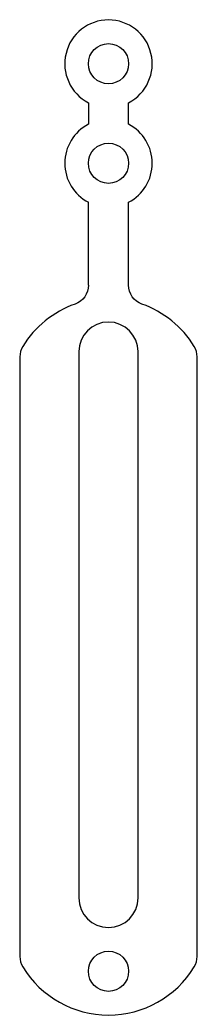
# Model space of a CAD drawing. Header units: millimetres. Extents: x 108.9 to 123.9, y 153.3 to 237.3.
import ezdxf

# ---------------------------------------------------------------- set-up
doc = ezdxf.new("R2010")
doc.units = ezdxf.units.MM

msp = doc.modelspace()

# ---------------------------------------------------------------- linework, layer by layer
for p, q in [((114.663, 214.908), (114.663, 221.908)), ((118.063, 214.908), (118.063, 221.908)), ((123.863, 160.691), (123.863, 163.191))]:
    msp.add_line(p, q)
at = {"lineweight": 30}
for points in [[(118.063, 221.908, 0.608581), (118.063, 228.48), (118.063, 230.308, 4.109609), (114.663, 230.308), (114.663, 228.48, 0.608581), (114.663, 221.908)], [(114.663, 214.908, -0.317837), (113.53, 213.305, 0.172109), (109.113, 209.728, 0.13817), (108.863, 208.841), (108.863, 158.241, 0.13817), (109.113, 157.354, 0.560406), (123.613, 157.354, 0.13817), (123.863, 158.241), (123.863, 208.841, 0.13817), (123.613, 209.728, 0.172109), (119.197, 213.305, -0.317837), (118.063, 214.908)]]:
    msp.add_lwpolyline(points, format="xyb", dxfattribs=at)
msp.add_lwpolyline([(118.863, 163.191), (118.863, 209.291, 1), (113.863, 209.291), (113.863, 163.191, 1)], format="xyb", close=True, dxfattribs=at)
for centre in [(116.363, 233.594), (116.363, 225.194), (116.363, 156.991)]:
    msp.add_circle(centre, 1.7, dxfattribs=at)

doc.saveas('drawing.dxf')
